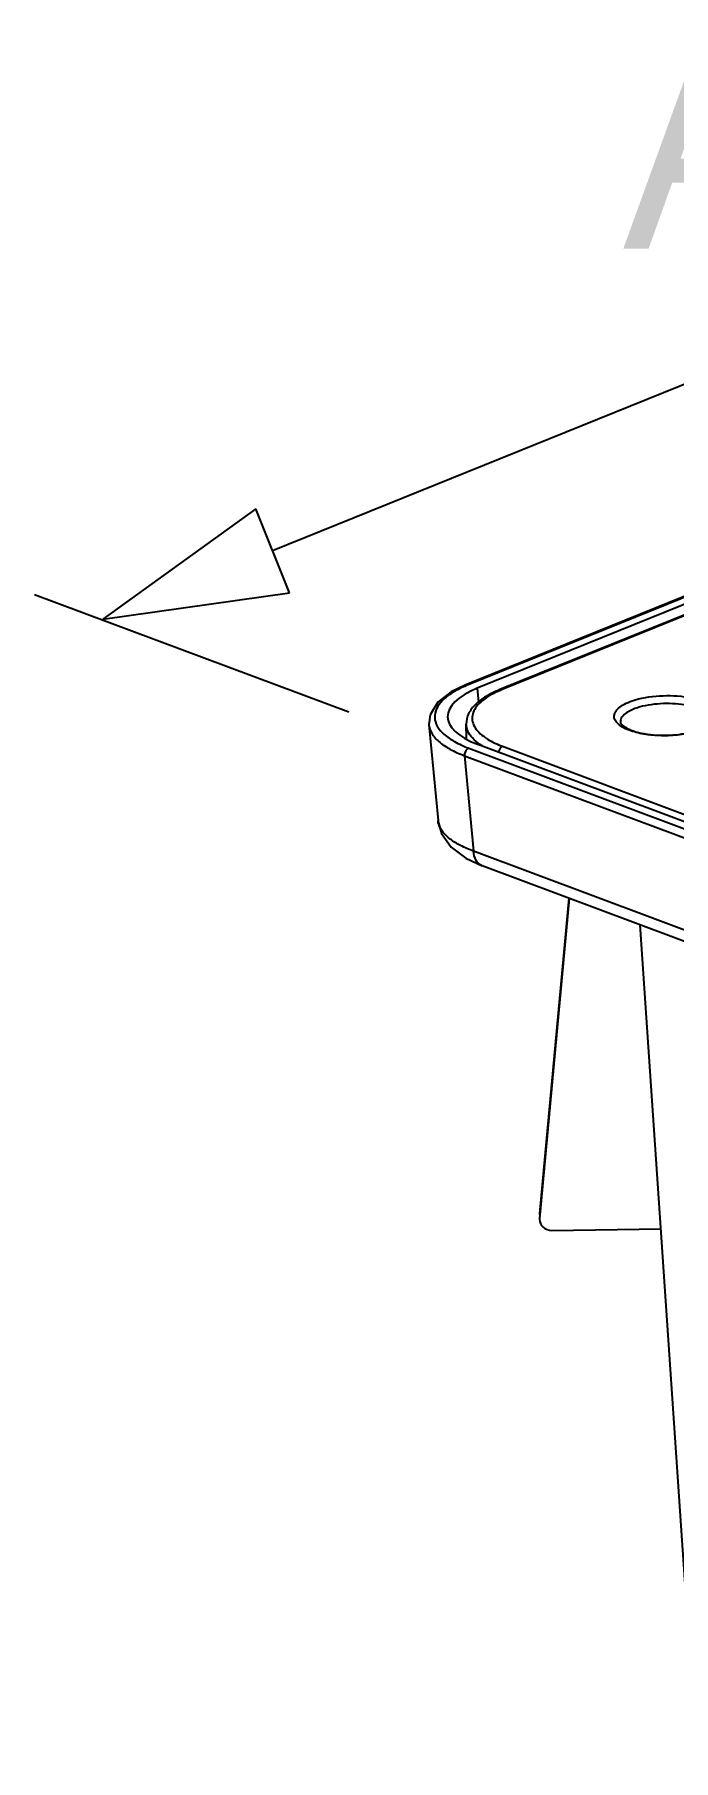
# Model space of a CAD drawing. Header units: millimetres. Extents: x 3083 to 7283, y 1609 to 4579.
# Drawn here: x 5911.1 to 5971, y 4044.3 to 4206.2 of the extents above; entities that cross this region are included whole.
import ezdxf

# ---------------------------------------------------------------- set-up
doc = ezdxf.new("R2010")
doc.units = ezdxf.units.MM
doc.styles.add('圖框文字', font='Microsoft JhengHei.ttf')

msp = doc.modelspace()

# ---------------------------------------------------------------- linework, layer by layer
at = {"linetype": 'Continuous'}
for p, q in [((6041.88, 4201.7, -163.19), (5933.4, 4157.76, -163.19)), ((6075.47, 4195.41, -163.19), (5951.52, 4145.2, -163.19)), ((6075.68, 4195.41, -163.19), (5951.73, 4145.2, -163.19)), ((6076.56, 4195.09, -163.19), (5952.58, 4144.87, -163.19)), ((6076.28, 4194, -163.19), (5954.71, 4144.75, -163.19)), ((6076.48, 4194, -163.19), (5954.91, 4144.75, -163.19)), ((5950.15, 4144.53, -163.19), (5948.88, 4143.56, -163.19)), ((5951.52, 4145.2, -163.19), (5950.15, 4144.53, -163.19)), ((5951.52, 4145.2, -163.19), (5951.52, 4145.2, -163.19)), ((5951.73, 4145.2, -163.19), (5951.52, 4145.2, -163.19)), ((5952.58, 4144.87, -163.19), (5952.7, 4143.56, -163.19)), ((5954.71, 4144.75, -163.19), (5954.91, 4144.75, -163.19)), ((5948.88, 4143.56, -163.19), (5948.16, 4142.39, -163.19)), ((5948.16, 4142.39, -163.19), (5948.05, 4141.48, -163.19)), ((5948.05, 4141.47, -163.19), (5948.91, 4132.48, -163.19)), ((5951.57, 4140.12, -163.19), (5951.55, 4141.51, -163.19)), ((5952.63, 4139.62, -163.19), (6077.56, 4092.83, -163.19)), ((5954.96, 4139.43, -163.19), (6077.46, 4093.56, -163.19)), ((5951.39, 4138.55, -163.19), (5952.25, 4129.59, -163.19)), ((5951.39, 4138.55, -163.19), (6076.29, 4091.78, -163.19)), ((5951.79, 4139.26, -163.19), (6076.68, 4092.49, -163.19)), ((5948.9, 4132.48, -163.19), (5949.24, 4131.25, -163.19)), ((5949.24, 4131.25, -163.19), (5950.14, 4129.98, -163.19)), ((5950.14, 4129.98, -163.19), (5951.52, 4128.93, -163.19)), ((6076.42, 4083.09, -163.19), (5952.25, 4129.59, -163.19)), ((5951.52, 4128.93, -163.19), (5953.05, 4128.22, -163.19)), ((6077.21, 4081.72, -163.19), (5953.05, 4128.22, -163.19)), ((5961.18, 4125.18, -163.19), (5958.42, 4095.59, -163.19)), ((5961.22, 4125.16, -163.19), (5958.42, 4095.14, -163.19)), ((5967.84, 4122.68, -163.19), (5978.02, 3973.6, -163.19)), ((5958.42, 4095.59, -163.19), (5958.42, 4095.49, -163.19)), ((5958.42, 4095.59, -163.19), (5958.42, 4095.49, -163.19)), ((5958.42, 4095.14, -163.19), (5958.42, 4095.04, -163.19)), ((5959.57, 4094.01, -163.19), (5969.79, 4094.15, -163.19))]:
    msp.add_line(p, q, dxfattribs=at)
for p, q in [((5931.82, 4161.71, -163.19), (5917.47, 4151.37, -163.19)), ((5934.99, 4153.82, -163.19), (5931.82, 4161.71, -163.19)), ((5940.53, 4142.62, -163.19), (5911.07, 4153.65, -163.19)), ((5917.47, 4151.37, -163.19), (5934.99, 4153.82, -163.19))]:
    msp.add_line(p, q)
for centre, radius, start, end in [((5956.15, 4134.28, -163.19), 11.78, 112.0508, 113.0016), ((5958.85, 4135.03, -163.19), 10.49, 112.0468, 113.1187)]:
    msp.add_arc(centre, radius, start, end, dxfattribs=at)
msp.add_ellipse((5959.37, 4142.34, -163.19), major_axis=(9.56, 0.14), ratio=0.388631, start_param=2.3557, end_param=3.923757, dxfattribs=at)
for points, knots in [([(5951.55, 4145.12, -163.19), (5951.11, 4144.94, -163.19), (5950.32, 4144.55, -163.19), (5949.35, 4143.82, -163.19), (5948.73, 4143.02, -163.19), (5948.52, 4142.13, -163.19), (5948.81, 4141.25, -163.19), (5949.49, 4140.48, -163.19), (5950.51, 4139.8, -163.19), (5951.33, 4139.43, -163.19), (5951.79, 4139.26, -163.19)], [0, 0, 0, 0, 0.160952, 0.294531, 0.40301, 0.495685, 0.589328, 0.700123, 0.836425, 1, 1, 1, 1]), ([(5954.71, 4144.75, -163.19), (5954.26, 4144.57, -163.19), (5953.45, 4144.19, -163.19), (5952.43, 4143.44, -163.19), (5951.72, 4142.56, -163.19), (5951.55, 4141.85, -163.19), (5951.55, 4141.51, -163.19)], [0, 0, 0, 0, 0.30174, 0.561684, 0.78892, 1, 1, 1, 1]), ([(5954.73, 4144.68, -163.19), (5954.14, 4144.42, -163.19), (5953.33, 4144, -163.19), (5952.53, 4143.21, -163.19), (5952.18, 4142.63, -163.19), (5952.07, 4142.02, -163.19), (5952.22, 4141.41, -163.19), (5952.6, 4140.84, -163.19), (5952.96, 4140.52, -163.19), (5953.17, 4140.37, -163.19)], [0, 0, 0, 0, 0.324256, 0.452594, 0.561931, 0.660118, 0.758875, 0.86969, 1, 1, 1, 1]), ([(5967.7, 4143.87, -163.19), (5968.57, 4144.09, -163.19), (5970.34, 4144.27, -163.19), (5972.13, 4144.11, -163.19), (5972.98, 4143.89, -163.19)], [0, 0, 0, 0, 0.503313, 1, 1, 1, 1]), ([(5966.66, 4141.01, -163.19), (5966.45, 4141.1, -163.19), (5966.07, 4141.28, -163.19), (5965.64, 4141.65, -163.19), (5965.4, 4142.08, -163.19), (5965.45, 4142.55, -163.19), (5965.75, 4142.96, -163.19), (5966.47, 4143.49, -163.19), (5967.18, 4143.74, -163.19), (5967.7, 4143.87, -163.19)], [0, 0, 0, 0, 0.144678, 0.260602, 0.353461, 0.439374, 0.539118, 0.664989, 1, 1, 1, 1]), ([(5972.81, 4143.14, -163.19), (5972.1, 4143.34, -163.19), (5970.97, 4143.47, -163.19), (5969.47, 4143.42, -163.19), (5968.38, 4143.27, -163.19), (5967.42, 4143.01, -163.19), (5966.67, 4142.66, -163.19), (5966.16, 4142.25, -163.19), (5966, 4141.88, -163.19), (5966.01, 4141.72, -163.19)], [0, 0, 0, 0, 0.295177, 0.452951, 0.603948, 0.738764, 0.850185, 0.935254, 1, 1, 1, 1]), ([(5948.05, 4141.47, -163.19), (5948.08, 4141.18, -163.19), (5948.3, 4140.57, -163.19), (5949.03, 4139.79, -163.19), (5950.08, 4139.09, -163.19), (5950.93, 4138.72, -163.19), (5951.39, 4138.55, -163.19)], [0, 0, 0, 0, 0.186318, 0.40725, 0.677483, 1, 1, 1, 1]), ([(5952.14, 4140.21, -163.19), (5951.96, 4140.4, -163.19), (5951.68, 4140.8, -163.19), (5951.56, 4141.29, -163.19), (5951.55, 4141.51, -163.19)], [0, 0, 0, 0, 0.532174, 1, 1, 1, 1]), ([(5966.01, 4141.72, -163.19), (5966.01, 4141.65, -163.19), (5966.14, 4141.44, -163.19), (5966.55, 4141.14, -163.19), (5967.28, 4140.83, -163.19), (5968.67, 4140.5, -163.19), (5970.6, 4140.4, -163.19), (5972.18, 4140.62, -163.19), (5972.93, 4140.83, -163.19)], [0, 0, 0, 0, 0.027057, 0.097226, 0.20881, 0.350871, 0.681956, 1, 1, 1, 1]), ([(5972.94, 4140.77, -163.19), (5972.43, 4140.63, -163.19), (5971.33, 4140.44, -163.19), (5969.67, 4140.39, -163.19), (5968.09, 4140.56, -163.19), (5967.09, 4140.82, -163.19), (5966.66, 4141.01, -163.19)], [0, 0, 0, 0, 0.251008, 0.520122, 0.778699, 1, 1, 1, 1]), ([(5953.14, 4139.42, -163.19), (5953.04, 4139.48, -163.19), (5952.68, 4139.71, -163.19), (5952.35, 4139.99, -163.19), (5952.14, 4140.21, -163.19)], [0, 0, 0, 0, 0.272929, 1, 1, 1, 1]), ([(5953.17, 4140.37, -163.19), (5953.29, 4140.28, -163.19), (5953.85, 4139.9, -163.19), (5954.47, 4139.62, -163.19), (5954.96, 4139.43, -163.19)], [0, 0, 0, 0, 0.223328, 1, 1, 1, 1]), ([(5954.96, 4139.43, -163.19), (5954.92, 4139.41, -163.19), (5954.72, 4139.28, -163.19), (5954.61, 4139.06, -163.19), (5954.58, 4138.88, -163.19)], [0, 0, 0, 0, 0.221845, 1, 1, 1, 1]), ([(5951.79, 4139.26, -163.19), (5951.73, 4139.24, -163.19), (5951.5, 4139.07, -163.19), (5951.38, 4138.77, -163.19), (5951.39, 4138.55, -163.19)], [0, 0, 0, 0, 0.226088, 1, 1, 1, 1]), ([(5952.25, 4129.59, -163.19), (5951.83, 4129.74, -163.19), (5951.06, 4130.07, -163.19), (5949.86, 4130.79, -163.19), (5949.15, 4131.56, -163.19), (5948.98, 4132.11, -163.19)], [0, 0, 0, 0, 0.315855, 0.586744, 1, 1, 1, 1]), ([(5953.05, 4128.22, -163.19), (5952.81, 4128.31, -163.19), (5952.38, 4128.73, -163.19), (5952.26, 4129.29, -163.19), (5952.25, 4129.59, -163.19)], [0, 0, 0, 0, 0.450397, 1, 1, 1, 1]), ([(5958.42, 4095.04, -163.19), (5958.42, 4094.77, -163.19), (5958.69, 4094.2, -163.19), (5959.28, 4094.01, -163.19), (5959.57, 4094.01, -163.19)], [0, 0, 0, 0, 0.485648, 1, 1, 1, 1])]:
    msp.add_open_spline(points, degree=3, knots=knots, dxfattribs=at)
msp.add_open_spline([(5948.98, 4132.11, -163.19), (5948.94, 4132.23, -163.19), (5948.92, 4132.35, -163.19), (5948.91, 4132.48, -163.19)], degree=3, dxfattribs=at)

# ---------------------------------------------------------------- texts
at = {"style": '圖框文字'}
msp.add_text('A', height=20, dxfattribs=at).set_placement((5966.29, 4186.13, -163.19))

doc.saveas('drawing.dxf')
